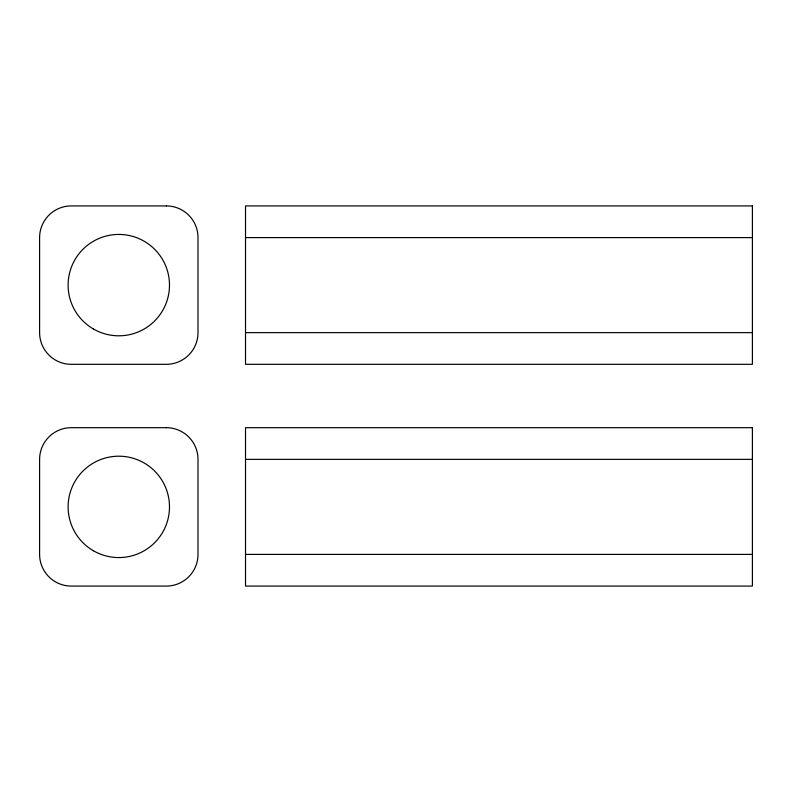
<?xml version="1.0" encoding="UTF-8"?>
<svg xmlns="http://www.w3.org/2000/svg" width="792" height="792" viewBox="0 0 792 792"><rect width="100%" height="100%" fill="white"/><g stroke="black" fill="none" stroke-linecap="round" stroke-linejoin="round"><path stroke-width="1.19" d="M245.52 237.6L752.4 237.6M245.52 332.64L752.4 332.64M245.52 459.36L752.4 459.36M245.52 554.4L752.4 554.4M166.32 205.92L71.28 205.92A31.68 31.68 0 0 0 39.6 237.6L39.6 332.64A31.68 31.68 0 0 0 71.28 364.32L166.32 364.32A31.68 31.68 0 0 0 198 332.64L198 237.6A31.68 31.68 0 0 0 166.32 205.92M752.4 205.92L245.52 205.92L245.52 364.32L752.4 364.32L752.4 205.92M166.32 427.68L71.28 427.68A31.68 31.68 0 0 0 39.6 459.36L39.6 554.4A31.68 31.68 0 0 0 71.28 586.08L166.32 586.08A31.68 31.68 0 0 0 198 554.4L198 459.36A31.68 31.68 0 0 0 166.32 427.68M752.4 427.68L245.52 427.68L245.52 586.08L752.4 586.08L752.4 427.68M93.456 550.777A50.688 50.688 0 0 0 169.488 506.88A50.688 50.688 0 0 0 93.456 462.983A50.688 50.688 0 0 0 93.456 550.777M93.456 329.017A50.688 50.688 0 0 0 169.488 285.12A50.688 50.688 0 0 0 93.456 241.223A50.688 50.688 0 0 0 93.456 329.017"/></g></svg>
